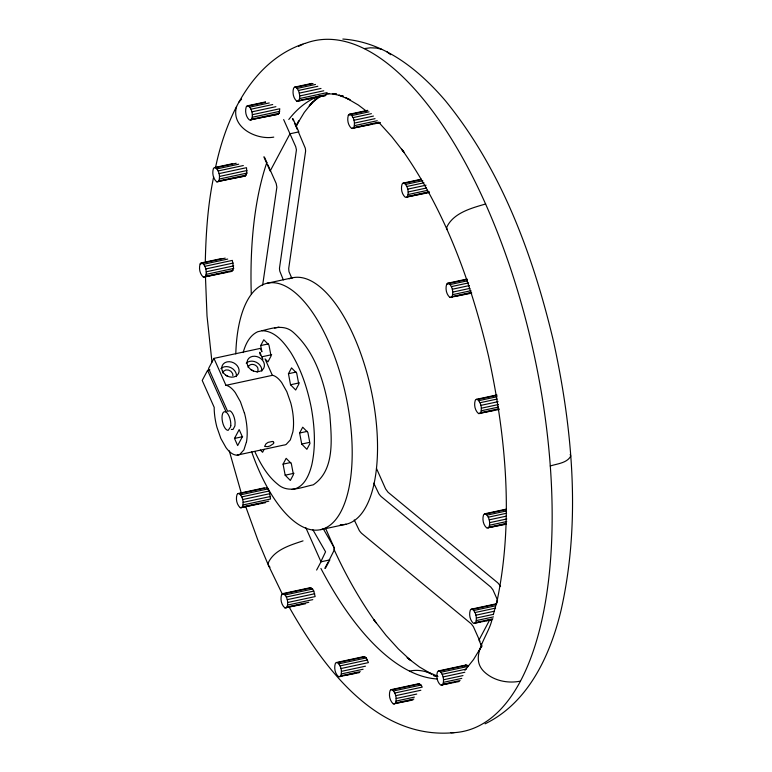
<?xml version="1.0" encoding="UTF-8"?>
<svg xmlns="http://www.w3.org/2000/svg" width="772" height="772" viewBox="0 0 772 772"><rect width="100%" height="100%" fill="white"/><g stroke="black" fill="none" stroke-linecap="round" stroke-linejoin="round"><path stroke-width="1.16" d="M204.638 277.254L205.622 276.27C207.041 271.84 205.979 266.157 202.37 263.069L201.116 262.962L200.131 263.947C198.713 268.376 199.774 274.06 203.383 277.158L232.073 271.348L233.617 268.434L232.333 260.396L204.898 266.311M217.916 181.893L218.901 180.909C220.319 176.489 219.258 170.795 215.649 167.707L214.394 167.601L213.41 168.585C211.991 173.015 213.053 178.708 216.662 181.796L245.351 175.987L246.895 173.082L246.5 167.688L219.074 173.594M241.54 507.841L242.524 506.857C243.942 502.427 242.881 496.743 239.272 493.646L238.017 493.549L237.033 494.534C235.614 498.963 236.676 504.647 240.285 507.735L265.539 502.668M250.746 120.152L251.73 119.168C253.148 114.739 252.087 109.055 248.478 105.967L247.223 105.861L246.239 106.845C244.82 111.274 245.882 116.958 249.501 120.046L278.181 114.246L279.155 113.252L279.782 108.765L252.357 114.681M239.272 493.646L266.697 487.74L269.235 490.982L270.518 499.021L243.083 504.936M286.103 607.96L287.087 606.975C288.506 602.546 287.445 596.862 283.826 593.774L282.581 593.668L281.597 594.652C280.178 599.082 281.24 604.765 284.849 607.863L305.529 603.772M299.681 98.517C299.903 94.531 299.14 89.851 295.859 87.236L294.615 87.13L293.63 88.114C292.202 92.544 293.273 98.227 296.882 101.315L325.562 95.516L327.106 92.601L299.681 98.517L298.127 101.421M339.834 676.832L340.819 675.847C342.237 671.418 341.176 665.734 337.567 662.646L336.312 662.54L335.328 663.524C333.909 667.954 334.971 673.638 338.58 676.726L359.26 672.644M352.852 128.557L353.837 127.573C355.265 123.144 354.194 117.46 350.584 114.372L349.33 114.266L348.355 115.25C346.927 119.679 347.989 125.363 351.607 128.451L380.287 122.651L374.468 123.53M394.56 703.967L395.544 702.983C396.962 698.554 395.901 692.87 392.292 689.782L391.037 689.676L390.053 690.66C388.634 695.089 389.696 700.773 393.305 703.861L412.846 700.03M406.583 197.429L407.568 196.445C408.996 192.016 407.925 186.332 404.316 183.234L403.071 183.138L402.087 184.122C400.658 188.551 401.729 194.235 405.339 197.323L429.444 192.498M441.941 685.237L442.925 684.253C444.354 679.823 443.282 674.139 439.673 671.051L438.419 670.945L437.444 671.929C436.016 676.359 437.077 682.043 440.696 685.131L459.089 681.541M451.147 297.548L452.131 296.564C453.56 292.134 452.488 286.451 448.879 283.363L447.625 283.256L446.65 284.241C445.222 288.67 446.284 294.354 449.902 297.442L471.721 293.119M474.77 623.496L475.755 622.512C477.183 618.082 476.112 612.389 472.503 609.301L471.248 609.195L470.273 610.189C468.845 614.608 469.907 620.302 473.525 623.39L491.918 619.8M479.759 413.676L480.734 412.692C482.162 408.263 481.101 402.579 477.482 399.491L476.237 399.385L475.253 400.369C473.825 404.798 474.896 410.482 478.505 413.57L499.185 409.488M488.049 528.135L489.033 527.151C490.461 522.721 489.39 517.037 485.781 513.94L484.526 513.843L483.552 514.827C482.124 519.247 483.185 524.941 486.804 528.029L506.336 524.188M205.304 261.283C205.95 233.028 207.842 204.657 213.641 176.952M262.663 285.061L276.868 187.162L276.173 183.475L267.884 164.851M215.484 167.775C225.897 117.18 252.126 60.708 304.882 43.367M236.608 106.478C230.432 127.09 256.294 140.301 273.761 137.117M492.025 619.337C488.637 636.466 467.214 657.744 485.713 673.145C495.161 681.078 508.333 683.548 520.27 681.165M246.461 441.835L243.913 449.912L239.774 454.418A35.859 15.083 77.8 0 1 225.984 447.586L220.86 438.486L216.913 427.186A35.859 15.083 77.8 0 1 214.191 409.083L214.211 407.404L202.216 380.451L207.591 370.338L209.916 369.836M493.298 614.705L497.091 600.799L496.299 604.601C514.123 522.702 506.133 437.377 488.531 356.162C471.364 283.141 445.338 210.843 401.72 149.218L403.93 152.248L391.771 136.673L379.409 123.028M243.161 352.582C245.419 344.312 249.549 335.473 257.752 331.719C269.389 329.383 282.938 322.995 293.206 332.259C316.423 352.872 325.051 384.948 329.827 414.545C331.477 437.724 335.386 470.003 313.249 484.835C301.611 487.18 288.062 493.569 277.795 484.305C267.276 475.87 260.492 463.827 254.905 451.774M296.303 126.251L298.793 120.914L296.525 125.199L304.284 112.403L312.843 101.663L309.292 105.764L317.659 98.015M257.153 372.172L258.118 370.203L257.78 367.877A5.259 4.275 28 0 0 252.483 364.384A5.259 4.275 28 0 0 248.159 367.549M222.819 373.011L223.812 371.052L225.868 369.962L228.454 370.058L230.876 371.274L232.459 373.33A5.211 4.227 28 0 1 232.816 375.646M478.997 651.086L481.265 646.801L473.506 659.597L464.947 670.337M237.245 455.113L283.662 445.106A35.859 15.083 77.8 0 0 286.19 444.411L290.33 439.915L292.877 431.837A35.859 15.083 77.8 0 0 290.793 403.013L286.837 391.713L281.712 382.623A35.859 15.083 77.8 0 0 273.182 375.443L272.362 375.337L265.047 358.893L267.961 361.856L271.049 356.046L268.955 345.007L263.792 339.748L260.704 345.557L261.882 351.781L260.367 348.384L213.95 358.382L208.565 368.495L227.586 411.235L229.959 410.781A9.795 4.121 77.8 0 1 235.103 422.342L234.949 425.874L233.057 429.435L231.31 429.425M234.485 438.428L239.175 429.599L242.36 436.759L237.67 445.579L234.485 438.428L242.64 436.672M288.448 373.716L291.536 367.906L296.699 373.165L298.783 384.205L295.695 390.014L290.533 384.765L288.448 373.716L296.197 372.046M264.13 449.381L262.586 452.286L260.376 450.037M283.073 464.146L286.161 458.336L291.333 463.596L293.418 474.635L290.33 480.445L285.167 475.195L283.073 464.146L290.832 462.476M299.632 433.015L302.72 427.205L307.883 432.465L309.968 443.504L306.88 449.314L301.717 444.054L299.632 433.015L307.381 431.345M320.776 561.852L325.572 551.797L312.843 529.698M316.617 570.054L321.007 561.804L329.866 559.893L325.485 568.144M324.79 568.375L328.11 562.122M329.219 560.038L334.344 549.867A20.555 8.318 -24 0 0 334.373 548.236L325.533 528.241M489.699 619.897L478.949 640.123L481.863 646.685M238.866 102.194L241.568 99.125M464.869 666.014L465.854 665.03L468.43 666.313L440.995 672.219M317.582 97.947L313.934 100.756L320.785 96.346M485.077 723.827C528.502 702.742 550.397 654.974 561.051 610.314C581.027 521.843 572.631 429.454 553.553 341.6C533.182 255.744 501.771 169.879 445.425 100.775C419.312 70.194 384.524 41.871 342.845 39.044M485.685 203.972C471.538 208.122 453.415 212.802 446.718 227.286L447.046 229.554M303.029 540.873C290.282 545.138 273.963 549.818 268.135 563.145L268.473 565.413L282.552 594.565M550.224 465.998C557.133 463.721 567.024 463.171 570.778 456.078L570.18 454.544M274.639 328.081L278.972 327.087M292.038 489.467C304.081 487.962 309.302 474.915 311.849 464.59C315.931 445.898 314.609 426.482 311.29 407.79C307.449 388.384 301.167 369.228 290.677 352.35C284.009 342.517 275.122 330.908 262.084 330.725M294.615 87.13L311.753 83.434M295.859 87.236L313.007 83.54M297.191 88.404L315.478 84.466M298.388 90.478L317.823 86.29M299.285 93.123L321.007 88.442M247.223 105.861L265.51 101.923M248.478 105.967L265.616 102.271M299.739 95.95L323.738 90.778M249.8 107.134L269.235 102.946M251.006 109.209L272.719 104.529M299.111 100.437L326.546 94.522M296.882 101.315L302.595 100.09M304.882 99.598L325.562 95.516M251.904 111.853L275.903 106.681M252.29 117.248L279.725 111.332M251.73 119.168L279.155 113.252M250.639 119.805L256.352 118.57M258.639 118.077L278.181 114.246M349.33 114.266L367.617 110.328M350.584 114.372L367.733 110.676M348.355 115.25L351.781 114.507M351.916 115.539L369.055 111.853M353.113 117.614L371.4 113.667M354.01 120.258L373.445 116.07M354.464 123.086L375.038 118.647M354.406 125.653L377.257 120.721M353.837 127.573L378.984 122.159M351.607 128.451L365.32 125.498M367.607 125.006L372.181 124.022M214.394 167.601L232.681 163.664M215.649 167.707L236.222 163.278M216.971 168.885L238.693 164.204M218.177 170.95L243.325 165.536M219.528 176.421L246.953 170.506M219.46 178.988L246.895 173.082M218.901 180.909L246.326 175.003M216.662 181.796L226.949 179.577M229.236 179.085L245.351 175.987M403.071 183.138L421.358 179.191M404.316 183.234L421.464 179.548M405.647 184.411L422.786 180.716M406.844 186.486L423.992 182.79M407.741 189.13L426.028 185.193M408.195 191.948L426.482 188.011M408.137 194.525L427.563 190.337M407.568 196.445L429.29 191.765M407.626 196.831L427.051 192.643M201.116 262.962L221.689 258.533M202.37 263.069L225.221 258.137M200.131 263.947L202.418 263.455M203.692 264.246L227.701 259.074M205.796 268.955L233.221 263.049M206.249 271.783L233.675 265.867M206.182 274.349L233.617 268.434M205.622 276.27L233.047 270.364M203.383 277.158L219.393 273.703M221.68 273.211L226.244 272.226M267.17 283.247L292.492 277.795M447.625 283.256L467.06 279.068M448.879 283.363L467.166 279.416M446.65 284.241L450.076 283.498M450.211 284.53L467.349 280.844M451.408 286.605L468.556 282.909M452.305 289.249L469.453 285.553M452.759 292.077L469.897 288.381M452.701 294.643L470.988 290.697M452.131 296.564L471.567 292.376M449.902 297.442L452.189 296.95M454.476 296.458L470.476 293.013M260.704 345.557L268.463 343.887M261.785 356.818L271.657 354.695M213.95 358.382L225.945 385.334L272.362 375.337M290.533 384.765L299.391 382.854M476.237 399.385L496.811 394.955M477.482 399.491L496.917 395.303M478.814 400.658L497.1 396.721M480.02 402.733L497.158 399.037M480.908 405.377L498.056 401.681M301.717 444.054L309.475 442.385M481.361 408.205L498.509 404.509M481.303 410.772L498.451 407.076M480.734 412.692L499.021 408.755M478.505 413.57L493.366 410.376M285.167 475.195L294.026 473.284M238.017 493.549L264.304 487.885M240.594 494.823L268.029 488.917M241.8 496.898L269.235 490.982M242.697 499.542L270.123 493.626M243.151 502.36L270.576 496.454M242.524 506.857L268.81 501.192M240.285 507.735L258.572 503.798M320.718 529.679L346.039 524.217M484.526 513.843L506.249 509.163M485.781 513.94L506.355 509.51M487.113 515.117L506.538 510.929M488.309 517.182L506.596 513.245M489.207 519.836L506.355 516.14M489.66 522.654L506.799 518.958M489.602 525.221L506.741 521.534M489.033 527.151L506.181 523.455M490.23 527.295L506.229 523.841M282.581 593.668L310.006 587.753L312.592 589.036L313.789 591.101L315.14 596.573L287.705 602.488M283.826 593.774L311.261 587.859M281.597 594.652L285.022 593.919M285.157 594.942L312.592 589.036M286.364 597.017L313.789 591.101M287.261 599.661L314.687 593.755M287.647 605.055L312.795 599.632M287.087 606.975L308.8 602.295M284.849 607.863L301.997 604.167M471.248 609.195L496.396 603.781M472.503 609.301L496.502 604.129M473.834 610.478L495.547 605.798M475.031 612.543L495.605 608.114M475.928 615.197L494.215 611.25M476.382 618.015L493.52 614.319M476.324 620.582L493.462 616.886M475.755 622.512L492.903 618.816M474.664 623.139L480.377 621.914M486.099 620.678L491.812 619.453M336.312 662.54L363.747 656.625L366.324 657.908L368.418 662.617L340.992 668.533M337.567 662.646L364.992 656.731M338.889 663.814L366.324 657.908M340.095 665.889L367.52 659.973M341.446 671.36L365.445 666.188M341.378 673.927L363.101 669.247M340.819 675.847L360.244 671.659M339.728 676.484L342.015 675.992M344.302 675.5L355.728 673.039M438.419 670.945L465.854 665.03M439.673 671.051L467.099 665.136M442.202 674.294L466.201 669.121M443.099 676.938L464.812 672.258M391.037 689.676L418.472 683.76L421.049 685.044L422.245 687.109L394.82 693.024M392.292 689.782L419.717 683.867M443.553 679.765L462.978 675.577M393.614 690.95L421.049 685.044M443.485 682.332L461.772 678.385M442.925 684.253L460.073 680.557M441.835 684.889L450.983 682.921M395.718 695.668L420.856 690.255M396.161 698.496L416.735 694.057M396.104 701.063L414.39 697.116M395.544 702.983L413.831 699.046M393.305 703.861L404.74 701.401M407.027 700.908L410.453 700.175M364.442 48.578L370.444 47.796L376.292 48.047L381.754 49.321M409.565 671.158C419.321 668.764 429.049 672.132 437.782 676.34M454.274 732.628C376.755 740.184 323.101 667.066 289.326 607.332M327.579 93.827L336.573 94.126M336.428 94.087L332.848 93.914L343.328 96.268M225.945 385.334L226.756 385.45A35.859 15.083 77.8 0 1 235.286 392.62L240.42 401.72L244.367 413.01M436.798 676.253L433.304 675.471L437.753 676.523M343.376 96.268L338.927 95.217L349.822 99.656M349.938 99.646L346.039 97.851L358.324 105.011L365.918 110.763M426.877 671.901L431.751 674.149L419.466 666.989L407.124 657.647L410.878 660.562L398.391 648.972L386.019 635.327L373.86 619.752L376.07 622.782C359.549 599.622 345.528 574.725 333.755 548.834M225.685 375.269L228.107 376.485M386.627 51.57L390.719 54.706M269.997 567.246L268.473 565.413L257.916 540.265L245.921 507.175M500.555 586.488L499.928 585.504A20.555 16.695 28 0 0 497.651 582.735L388.026 492.237L385.604 488.927L376.456 468.372M323.256 528.772L334.218 547.763M293.003 118.753L298.841 131.877L289.983 133.788L270.171 171.046L263.841 156.841M292.463 118.589L293.437 120.779M294.412 122.97L297.336 129.542M298.31 131.732L305.22 148.031A20.555 16.695 28 0 1 305.596 151.225L288.709 268.473L288.96 271.628L291.758 278.084M283.662 119.573L295.724 146.709L296.438 149.864L279.483 268.154A20.555 16.695 28 0 0 279.86 271.339L283.324 279.898M497.564 600.201L492.932 589.827L490.76 587.029L381.127 496.531A20.555 16.695 28 0 1 378.849 493.752L373.793 483.175M264.468 157.179L266.909 162.66M479.962 641.358L473.371 626.603L471.2 623.805L361.576 533.307A20.555 16.695 28 0 1 359.298 530.528L354.242 519.942M480.946 643.549L481.921 645.739M262.934 359.356L259.768 352.235L260.318 355.13M305.847 527.749L321.007 561.804M207.591 370.338L226.167 412.074M241.096 492.44L229.284 450.877M211.982 362.116L207.012 315.922L205.448 276.501M244.435 412.885A35.859 15.083 77.8 0 1 246.529 441.709M220.898 368.659A9.042 7.344 28 0 1 231.108 367.771A9.042 7.344 28 0 1 236.444 376.611M246.22 363.197A9.042 7.344 28 0 1 256.429 362.319A9.042 7.344 28 0 1 261.766 371.158M251.006 369.807A5.259 4.275 28 0 1 253.409 371.033M305.123 43.435A353.286 148.552 77.8 0 1 534.755 357.745A353.286 148.552 77.8 0 1 450.993 732.763M298.552 46.388A353.286 148.552 77.8 0 1 302.904 44.332M437.454 678.984A298.571 125.537 77.8 0 1 320.911 568.453M251.267 293.794A298.571 125.537 77.8 0 1 266.813 162.583M288.805 119.486A298.571 125.537 77.8 0 1 319.695 95.902M326.035 94.126A298.571 125.537 77.8 0 1 329.268 93.528M235.798 353.914A126.087 53.017 77.8 0 1 311.579 311.077A126.087 53.017 77.8 0 1 343.279 506.654A126.087 53.017 77.8 0 1 251.653 451.784M289.162 278.817A126.087 53.017 77.8 0 1 371.554 392.022A126.087 53.017 77.8 0 1 340.249 524.757M273.674 442.163L273.664 443.504L270.113 445.898L267.701 446.679L264.622 446.399L265.993 443.823L268.058 442.385L272.487 441.43L273.674 442.163M230.789 425.449L230.625 426.791L228.184 430.351A9.515 4.005 77.8 0 1 222.143 419.659A9.515 4.005 77.8 0 1 226.138 412.142A9.515 4.005 77.8 0 1 230.789 425.449M222.404 371.158A9.042 7.344 28 0 0 237.342 375.105A9.042 7.344 28 0 0 231.523 362.029A9.042 7.344 28 0 0 222.404 371.158M247.725 365.706A9.042 7.344 28 0 0 262.663 369.653A9.042 7.344 28 0 0 256.844 356.567A9.042 7.344 28 0 0 247.725 365.706"/></g></svg>
